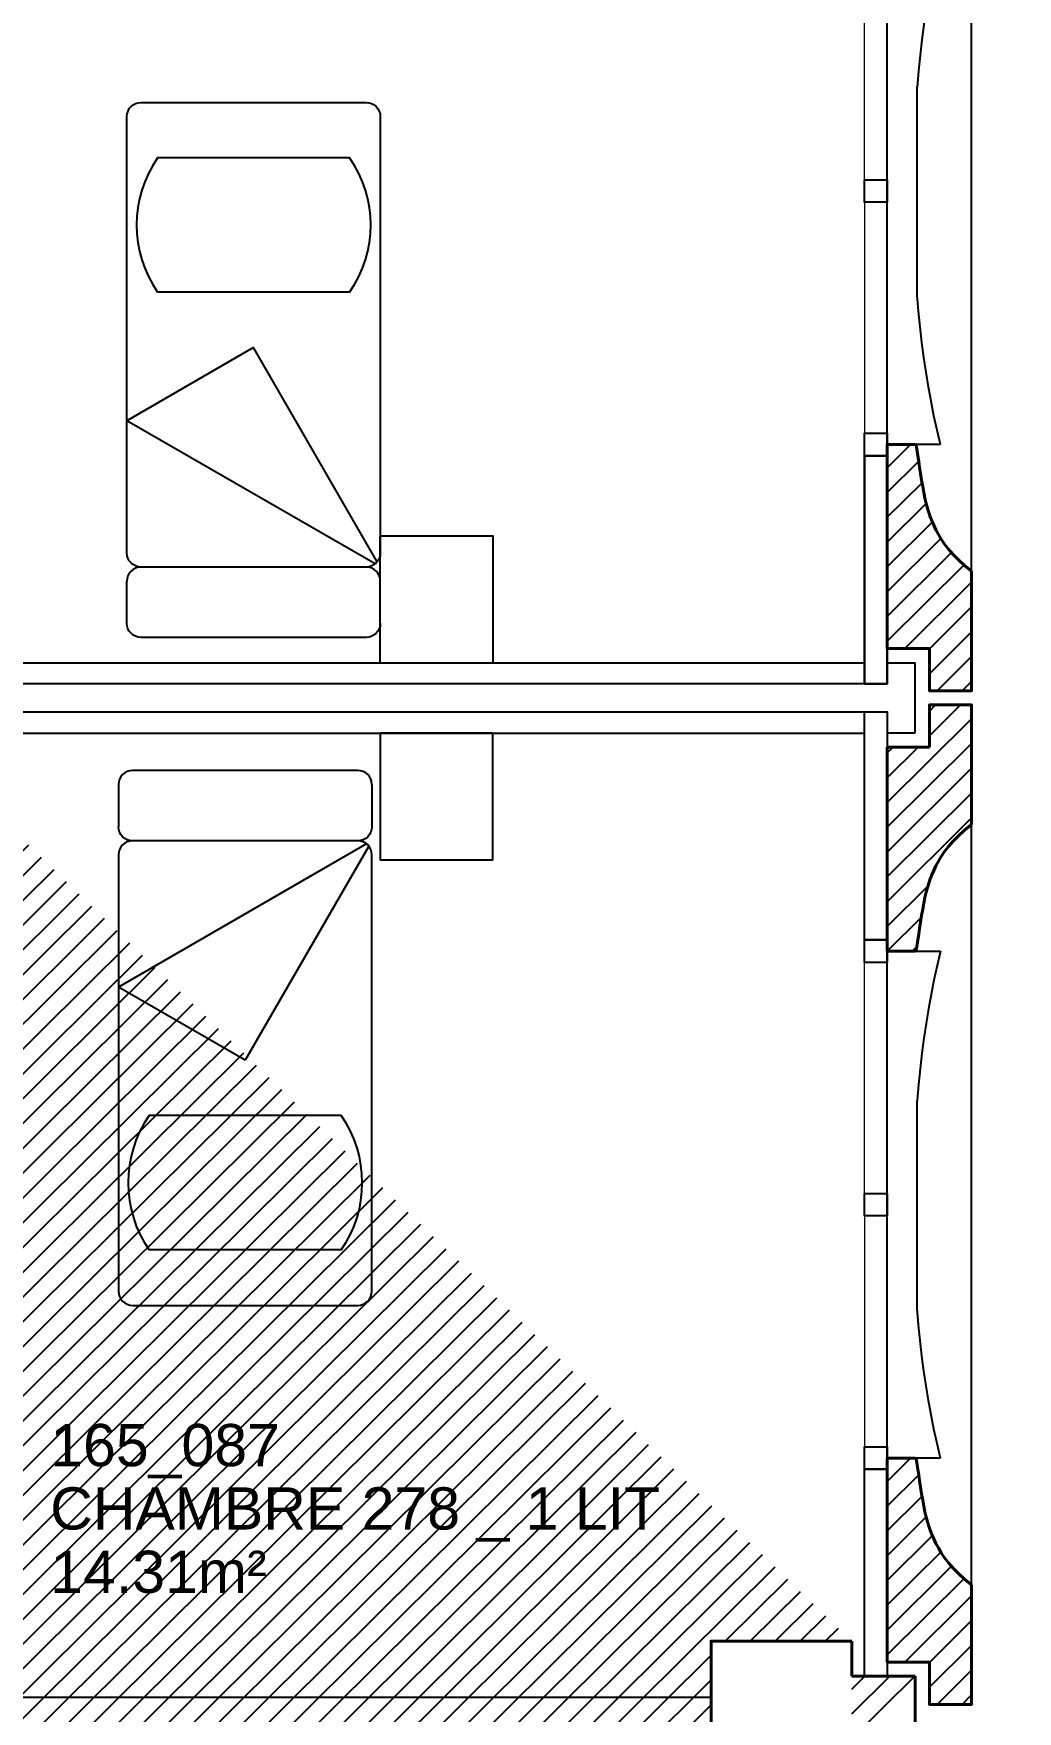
# Model space of a CAD drawing. Header units: millimetres. Extents: x -11 to 211, y -5 to 120.
# Drawn here: x 163.97 to 167.46, y 85.35 to 91.31 of the extents above; entities that cross this region are included whole.
import ezdxf

# ---------------------------------------------------------------- set-up
doc = ezdxf.new("R2010")
doc.units = ezdxf.units.MM
doc.header["$LTSCALE"] = 0.1
doc.header["$MEASUREMENT"] = 0
doc.linetypes.add('CONTINU', pattern=[0])
doc.layers.get('0').update_dxf_attribs({"linetype": 'CONTINUOUS'})
for name, color, linetype in [('400 Lits', 150, 'CONTINUOUS'), ('A_EQMP', 142, 'CONTINUOUS'), ('A_Etiqu_Local', 8, 'CONTINUOUS'), ('A_HACH_STRUC', 7, 'CONTINUOUS'), ('A_MUR_CLOIS', 7, 'CONTINU'), ('A_MURS_ALÈG', 7, 'CONTINU')]:
    doc.layers.add(name, color=color, linetype=linetype)
doc.layers.add('A_CHASS', color=4, linetype='CONTINU', lineweight=0)
doc.layers.add('A_MURS_STRU', color=7, linetype='CONTINU', lineweight=40)
doc.styles.add('Attribut', font='arial.ttf')

# ---------------------------------------------------------------- blocks, each defined once
blk = doc.blocks.new('BROCA2-G683')
at = {"layer": '400 Lits', "linetype": 'Continuous'}
for p, q in [((19.799994, 44.654655), (19.349993, 44.394844)), ((20.239107, 43.894085), (19.799994, 44.654655)), ((20.231138, 43.886116), (19.349993, 44.394844)), ((20.199995, 43.875229), (19.399992, 43.875229)), ((19.349993, 43.675232), (19.349993, 43.825226)), ((20.249994, 43.675232), (20.249994, 43.825226))]:
    blk.add_line(p, q, dxfattribs=at)
for points in [[(19.349993, 43.924957), (19.349993, 45.475227, -0.414213), (19.399992, 45.525227), (20.199995, 45.52523, -0.414214), (20.249995, 45.475227), (20.249994, 43.924957)], [(20.249994, 43.925232, -0.414213), (20.199995, 43.875232), (19.399992, 43.875229, -0.414214), (19.349992, 43.925232)], [(20.249994, 43.825226, 0.414213), (20.199995, 43.875226), (19.399992, 43.875229, 0.414214), (19.349992, 43.825226)], [(20.249994, 43.675232, -0.414213), (20.199995, 43.625232), (19.399992, 43.625229, -0.414214), (19.349992, 43.675232)]]:
    blk.add_lwpolyline(points, format="xyb", dxfattribs=at)
blk = doc.blocks.new('BROCA2-G723')
at = {"layer": '400 Lits', "linetype": 'Continuous'}
for p, q in [((19.349993, 43.325352), (19.349993, 43.175358)), ((20.249994, 43.325352), (20.249994, 43.175358)), ((20.231138, 43.114468), (19.349993, 42.60574)), ((20.199995, 43.125355), (19.399992, 43.125355)), ((20.239107, 43.106499), (19.799994, 42.345928)), ((19.799994, 42.345928), (19.349993, 42.60574))]:
    blk.add_line(p, q, dxfattribs=at)
for points in [[(20.249994, 43.325352, 0.414213), (20.199995, 43.375352), (19.399992, 43.375355, 0.414214), (19.349992, 43.325352)], [(20.249994, 43.175358, -0.414213), (20.199995, 43.125358), (19.399992, 43.125355, -0.414214), (19.349992, 43.175358)], [(20.249994, 43.075352, 0.414213), (20.199995, 43.125352), (19.399992, 43.125355, 0.414214), (19.349992, 43.075352)], [(19.349993, 43.075626), (19.349993, 41.525356, 0.414214), (19.399992, 41.475356), (20.199995, 41.475353, 0.414214), (20.249995, 41.525356), (20.249994, 43.075626)]]:
    blk.add_lwpolyline(points, format="xyb", dxfattribs=at)
blk = doc.blocks.new('A_Etiqu_Local')
at = {"style": 'Attribut', "flags": 1}
for tag, p in [('CODE_HOPITAL', (-0.4463, 1.632)), ('CODE_SITE', (-0.4463, 1.407)), ('CODE_BATIMENT', (-0.4463, 1.182)), ('CODE_SECTEUR', (-0.4463, 0.957)), ('CODE_ETAGE', (-0.4463, 0.732)), ('NOM_NORMALISE', (-0.4463, -0.843)), ('SECTEUR_ACTIVITE', (-0.4463, -1.068)), ('SOUS_SECTEUR_ACTIVITE', (-0.4463, -1.293)), ('VOLUME', (-0.4463, -1.518)), ('SERVICE', (-0.4463, -1.743)), ('CODE_UG', (-0.4463, -1.968)), ('CODE_UA', (-0.4463, -2.193)), ('CODE_POLE', (-0.4463, -2.418)), ('OCCUPANT_EXTERNE', (-0.4463, -2.643)), ('DISPONIBILITE', (-0.4463, -2.868)), ('ACCES_HANDICAPES', (-0.4463, -3.093)), ('NATURE_SOL', (-0.4463, -3.318)), ('RISQUE_LABORATOIRE', (-0.4463, -3.543)), ('AMIANTE', (-0.4463, -3.768))]:
    blk.add_attdef(tag, p, '', height=0.15, dxfattribs=at)
at = {"layer": 'A_Etiqu_Local', "style": 'Attribut'}
for tag, p in [('CODE_PIECE', (-0.4463, 0.282)), ('NOM_USAGE', (-0.4463, 0.057)), ('SURFACE', (-0.4463, -0.168))]:
    blk.add_attdef(tag, p, '', height=0.15, dxfattribs=at)
blk = doc.blocks.new('BROCA2-G904')
at = {"layer": '400 Lits', "linetype": 'Continuous'}
for p, q in [((29.340822, 67.299042), (28.659243, 67.299042)), ((29.340822, 66.821945), (28.659243, 66.821945))]:
    blk.add_line(p, q, dxfattribs=at)
for start, end in [(145.008072, 214.992089), (325.007448, 34.99223)]:
    blk.add_arc((29.000032, 67.060493), 0.415985, start, end, dxfattribs=at)

msp = doc.modelspace()

# ---------------------------------------------------------------- hatches: boundary and pattern name
at = {"layer": 'A_HACH_STRUC'}
h = msp.add_hatch(dxfattribs=at)
h.set_pattern_fill('ANSI31', color=8, scale=0.5, angle=359.76959, style=0)
h.paths.add_polyline_path([(160.0499, 113.8961), (159.5499, 113.8961), (159.5499, 114.3961), (160.0499, 114.3961)])
h.paths.add_polyline_path([(159.2999, 106.6962), (159.2999, 107.1962), (160.0499, 107.1962), (160.0499, 106.6962)])
h.paths.add_polyline_path([(167.2499, 106.6962), (166.7499, 106.6962), (166.7499, 107.1962), (167.2499, 107.1962)])
h.paths.add_polyline_path([(152.8499, 77.8962), (152.3499, 77.8962), (152.3499, 78.3962), (152.8499, 78.3962)])
h.paths.add_polyline_path([(159.5499, 77.8962), (159.3999, 77.8962), (159.3999, 78.3962), (160.0499, 78.3962), (160.0499, 77.8962)], flags=16)
h.paths.add_polyline_path([(174.4499, 107.1962), (174.4499, 106.6962), (173.9499, 106.6962), (173.9499, 107.1962)])
h.paths.add_polyline_path([(174.4499, 99.9962), (173.9499, 99.9962), (173.9499, 99.4962), (174.4499, 99.4962)])
h.paths.add_polyline_path([(159.4501, 92.3962), (159.4501, 92.6462), (160.1999, 92.6462), (160.1999, 92.3962)], flags=17)
h.paths.add_polyline_path([(159.4501, 92.3962), (159.4501, 92.6462)], flags=16)
h.paths.add_polyline_path([(159.4501, 92.9462), (159.4501, 92.6962)], flags=16)
h.paths.add_polyline_path([(159.4501, 92.9462), (159.4501, 92.6962), (160.1999, 92.6962), (160.1999, 92.9462)], flags=17)
h.paths.add_polyline_path([(160.0499, 85.5962), (160.0499, 85.0962), (159.5499, 85.0962), (159.5499, 85.5962)], flags=17)
h.paths.add_polyline_path([(152.8499, 85.5962), (152.8499, 85.0962), (152.3499, 85.0962), (152.3499, 85.5962)])
h.paths.add_polyline_path([(145.9999, 85.5962), (145.9999, 85.0962), (145.4999, 85.0962), (145.4999, 85.5962)])
h.paths.add_polyline_path([(145.9999, 78.3962), (145.9999, 77.8962), (145.4999, 77.8962), (145.4999, 78.3962)])
edge = h.paths.add_edge_path()
edge.add_line((166.3748, 85.3966), (166.3748, 85.2962))
edge.add_line((166.3748, 78.1965), (166.3748, 78.0962))
edge.add_line((167.0998, 85.2217), (167.0998, 85.4714))
edge.add_line((166.8749, 85.0963), (166.8749, 85.2217))
edge.add_line((167.0998, 85.2217), (166.8749, 85.2217))
edge.add_line((167.0998, 85.4714), (166.8749, 85.4714))
edge.add_line((166.8749, 85.5962), (166.8749, 85.4714))
edge.add_line((166.8749, 85.0962), (166.3748, 85.0962))
edge.add_line((166.3748, 85.0962), (166.3748, 85.2962))
edge.add_line((166.3748, 85.3966), (166.3748, 85.5962))
edge.add_line((166.3748, 85.5962), (166.8749, 85.5962))
edge.add_line((152.3749, 99.6216), (152.3749, 99.8713))
edge.add_line((152.3749, 99.6216), (152.5999, 99.6216))
edge.add_line((152.3749, 99.8713), (152.5999, 99.8713))
edge.add_line((152.5999, 99.9962), (152.5999, 99.8713))
edge.add_line((153.0999, 99.7965), (153.0999, 99.9962))
edge.add_line((153.0999, 99.9962), (152.5999, 99.9962))
edge.add_line((152.5999, 99.4962), (152.5999, 99.6216))
edge.add_line((152.5999, 99.4962), (153.0999, 99.4962))
edge.add_line((153.0999, 99.4962), (153.0999, 99.7965))
edge.add_line((167.0998, 78.0217), (167.0998, 78.2714))
edge.add_line((166.8749, 77.8962), (166.8749, 78.0217))
edge.add_line((167.0998, 78.0217), (166.8749, 78.0217))
edge.add_line((167.0998, 78.2714), (166.8749, 78.2714))
edge.add_line((166.8749, 78.3962), (166.8749, 78.2714))
edge.add_line((166.8749, 77.8962), (166.3748, 77.8962))
edge.add_line((166.3748, 77.8962), (166.3748, 78.0962))
edge.add_line((166.3748, 78.1965), (166.3748, 78.3962))
edge.add_line((166.3748, 78.3962), (166.8749, 78.3962))
h = msp.add_hatch(dxfattribs=at)
h.set_pattern_fill('ANSI31', color=8, scale=0.5, angle=359.76959, style=0)
h.set_pattern_definition([(44.7696, (166.99984, 88.971567), (-0.044016, 0.0443715), [])])
h.paths.add_polyline_path([(167.2999, 89.3966), (167.275, 89.4169), (167.2532, 89.4367), (167.2343, 89.4559), (167.218, 89.4745), (167.2039, 89.4926), (167.1919, 89.5102), (167.1817, 89.5271), (167.173, 89.5436), (167.1654, 89.5595), (167.1589, 89.5749), (167.1558, 89.5824), (167.153, 89.5899), (167.1503, 89.5973), (167.1477, 89.6048), (167.1452, 89.6125), (167.1428, 89.6204), (167.1406, 89.6285), (167.1384, 89.637), (167.1362, 89.6459), (167.1341, 89.6553), (167.13, 89.6756), (167.126, 89.6973), (167.1222, 89.72), (167.1187, 89.7428), (167.1153, 89.7652), (167.1122, 89.7864), (167.1093, 89.8058), (167.1068, 89.8228), (167.1045, 89.8366), (167.1027, 89.8466), (166.9998, 89.8466), (166.9998, 89.1215), (167.1499, 89.1215), (167.1499, 88.9716), (167.2999, 88.9716)])
h = msp.add_hatch(dxfattribs=at)
h.set_pattern_fill('ANSI31', color=8, scale=0.5, angle=359.76959, style=0)
h.set_pattern_definition([(44.7696, (166.99984, 88.046564), (-0.044016, 0.0443715), [])])
h.paths.add_polyline_path([(167.2999, 88.9216), (167.1499, 88.9216), (167.1499, 88.7717), (166.9998, 88.7717), (166.9998, 88.0466), (167.0998, 88.0466), (167.1027, 88.0466), (167.1045, 88.0565), (167.1068, 88.0703), (167.1093, 88.0873), (167.1122, 88.1067), (167.1153, 88.1279), (167.1187, 88.1503), (167.1222, 88.1731), (167.126, 88.1958), (167.13, 88.2176), (167.1341, 88.2378), (167.1362, 88.2472), (167.1384, 88.2561), (167.1406, 88.2646), (167.1428, 88.2728), (167.1452, 88.2806), (167.1477, 88.2883), (167.1503, 88.2958), (167.153, 88.3033), (167.1558, 88.3107), (167.1589, 88.3182), (167.1654, 88.3336), (167.173, 88.3495), (167.1817, 88.366), (167.1919, 88.383), (167.2039, 88.4005), (167.218, 88.4186), (167.2343, 88.4372), (167.2532, 88.4565), (167.275, 88.4762), (167.2999, 88.4966)])
h = msp.add_hatch(dxfattribs=at)
h.set_pattern_fill('ANSI31', color=8, scale=0.5, angle=359.76959, style=0)
h.set_pattern_definition([(44.7696, (166.99984, 85.37156), (-0.044016, 0.0443715), [])])
h.paths.add_polyline_path([(167.2343, 85.8559), (167.218, 85.8745), (167.2039, 85.8926), (167.1919, 85.9101), (167.1817, 85.9271), (167.173, 85.9436), (167.1654, 85.9595), (167.1589, 85.9749), (167.1558, 85.9824), (167.153, 85.9899), (167.1503, 85.9973), (167.1477, 86.0048), (167.1452, 86.0125), (167.1428, 86.0204), (167.1406, 86.0285), (167.1384, 86.037), (167.1362, 86.0459), (167.1341, 86.0553), (167.13, 86.0755), (167.126, 86.0973), (167.1222, 86.12), (167.1187, 86.1428), (167.1153, 86.1652), (167.1122, 86.1864), (167.1093, 86.2058), (167.1068, 86.2228), (167.1045, 86.2366), (167.1027, 86.2466), (166.9998, 86.2466), (166.9998, 86.2066), (166.9998, 86.2066), (166.9998, 85.5215), (167.1499, 85.5215), (167.1499, 85.3716), (167.2999, 85.3716), (167.2999, 85.7966), (167.275, 85.8169), (167.2532, 85.8367)])

# ---------------------------------------------------------------- linework, layer by layer
at = {"layer": 'A_CHASS', "color": 8, "linetype": 'Continuous'}
for p, q in [((166.9198, 90.7866), (166.9198, 91.6066)), ((166.9998, 91.6066), (166.9998, 90.7866)), ((167.0998, 89.8466), (166.9998, 89.8466)), ((166.9198, 87.1866), (166.9198, 88.0066)), ((166.9998, 88.0066), (166.9998, 87.1866))]:
    msp.add_line(p, q, dxfattribs=at)
at = {"layer": 'A_CHASS', "color": 8}
for p, q in [((166.9198, 90.7066), (166.9198, 89.8866)), ((166.9998, 90.7066), (166.9998, 89.8866)), ((166.9198, 87.1066), (166.9198, 86.2866)), ((166.9998, 87.1066), (166.9998, 86.2866))]:
    msp.add_line(p, q, dxfattribs=at)
at = {"layer": 'A_EQMP', "color": 8, "linetype": 'Continuous'}
for p, q in [((163.7299, 89.0714), (166.9198, 89.0714)), ((163.7299, 88.821), (166.9198, 88.821))]:
    msp.add_line(p, q, dxfattribs=at)
msp.add_lwpolyline([(165.1999, 89.0714), (165.1999, 89.5214), (165.5999, 89.5214), (165.5999, 89.0714)], dxfattribs=at)
msp.add_lwpolyline([(165.1999, 88.8215), (165.1999, 88.3715), (165.5999, 88.3715), (165.5999, 88.8215)], close=True, dxfattribs=at)
at = {"layer": 'A_MUR_CLOIS', "color": 8, "linetype": 'Continuous'}
for p, q in [((166.9998, 88.9967), (166.9998, 89.0714)), ((166.9998, 89.0714), (167.0998, 89.0714)), ((167.0998, 88.8217), (167.0998, 89.0714)), ((166.9998, 88.9965), (163.2799, 88.9965)), ((163.2799, 88.8965), (166.9998, 88.8965)), ((166.9998, 88.8967), (166.9998, 88.8217)), ((166.9998, 88.8217), (167.0998, 88.8217)), ((166.3748, 85.3966), (162.0499, 85.3966))]:
    msp.add_line(p, q, dxfattribs=at)
for points in [[(166.9998, 90.7066), (166.9198, 90.7066), (166.9198, 90.7866), (166.9998, 90.7866)], [(166.9998, 89.8066), (166.9198, 89.8066), (166.9198, 89.8866), (166.9998, 89.8866)], [(166.9998, 88.0066), (166.9198, 88.0066), (166.9198, 88.0866), (166.9998, 88.0866)], [(166.9998, 87.1066), (166.9198, 87.1066), (166.9198, 87.1866), (166.9998, 87.1866)], [(166.9998, 86.2066), (166.9198, 86.2066), (166.9198, 86.2866), (166.9998, 86.2866)]]:
    msp.add_lwpolyline(points, close=True, dxfattribs=at)
at = {"layer": 'A_MUR_CLOIS', "color": 8}
for points in [[(166.9198, 89.8066), (166.9198, 88.9966), (166.9998, 88.9966), (166.9998, 89.8066)], [(166.9198, 88.9967), (166.9198, 89.8066), (166.9998, 89.8066), (166.9998, 88.9967)]]:
    msp.add_lwpolyline(points, dxfattribs=at)
for points in [[(166.9998, 88.0866), (166.9198, 88.0866), (166.9198, 88.8966), (166.9998, 88.8966)], [(166.9998, 85.4714), (166.9198, 85.4714), (166.9198, 86.2066), (166.9998, 86.2066)]]:
    msp.add_lwpolyline(points, close=True, dxfattribs=at)
at = {"layer": 'A_MURS_ALÈG', "color": 8, "ltscale": 200}
for p, q in [((167.2999, 89.3966), (167.2999, 92.0966)), ((167.1064, 90.3772), (167.1064, 91.116)), ((167.2999, 85.7966), (167.2999, 88.4966)), ((167.1064, 86.7772), (167.1064, 87.516))]:
    msp.add_line(p, q, dxfattribs=at)
for points in [[(167.1898, 89.8466), (166.9998, 89.8466), (166.9998, 91.6466), (167.1898, 91.6466)], [(167.1898, 91.6466), (167.1774, 91.5954), (167.166, 91.5444), (167.1557, 91.4933), (167.1463, 91.4419), (167.1378, 91.3901), (167.1302, 91.3375), (167.1233, 91.284), (167.1171, 91.2294), (167.1115, 91.1735), (167.1064, 91.116)], [(167.1898, 89.8466), (167.1774, 89.8977), (167.166, 89.9487), (167.1557, 89.9998), (167.1463, 90.0512), (167.1378, 90.1031), (167.1302, 90.1556), (167.1233, 90.2091), (167.1171, 90.2637), (167.1115, 90.3197), (167.1064, 90.3772)], [(167.1898, 86.2466), (166.9998, 86.2466), (166.9998, 88.0466), (167.1898, 88.0466)], [(167.1898, 88.0466), (167.1774, 87.9954), (167.166, 87.9444), (167.1557, 87.8933), (167.1463, 87.8419), (167.1378, 87.7901), (167.1302, 87.7375), (167.1233, 87.684), (167.1171, 87.6294), (167.1115, 87.5735), (167.1064, 87.516)], [(167.1898, 86.2466), (167.1774, 86.2977), (167.166, 86.3487), (167.1557, 86.3998), (167.1463, 86.4512), (167.1378, 86.5031), (167.1302, 86.5556), (167.1233, 86.6091), (167.1171, 86.6637), (167.1115, 86.7197), (167.1064, 86.7772)]]:
    msp.add_lwpolyline(points, dxfattribs=at)
at = {"layer": 'A_MURS_STRU', "color": 8, "linetype": 'Continuous'}
for p, q in [((166.9998, 89.8466), (166.9998, 89.1215)), ((167.1499, 89.1215), (166.9998, 89.1215)), ((167.1499, 88.7717), (166.9998, 88.7717)), ((166.9998, 88.0466), (166.9998, 88.7717)), ((167.0998, 88.0466), (166.9998, 88.0466)), ((166.9998, 86.2466), (166.9998, 85.5215)), ((167.0998, 86.2466), (166.9998, 86.2466)), ((166.8749, 85.5962), (166.8749, 85.4714)), ((167.1499, 85.5215), (166.9998, 85.5215)), ((167.0998, 85.4714), (166.8749, 85.4714)), ((167.0998, 85.2217), (167.0998, 85.4714))]:
    msp.add_line(p, q, dxfattribs=at)
at = {"layer": 'A_MURS_STRU', "color": 8}
for p, q in [((167.0998, 89.8466), (166.9998, 89.8466)), ((166.9998, 89.8466), (166.9998, 89.1215)), ((166.9998, 86.2466), (166.9998, 85.5215))]:
    msp.add_line(p, q, dxfattribs=at)
at = {"layer": 'A_MURS_STRU', "color": 8, "linetype": 'Continuous'}
for points in [[(167.2999, 89.3966), (167.275, 89.4169), (167.2532, 89.4367), (167.2343, 89.4559), (167.218, 89.4745), (167.2039, 89.4926), (167.1919, 89.5102), (167.1817, 89.5271), (167.173, 89.5436), (167.1654, 89.5595), (167.1589, 89.5749), (167.1589, 89.5749), (167.1558, 89.5824), (167.153, 89.5899), (167.1503, 89.5973), (167.1477, 89.6048), (167.1452, 89.6125), (167.1428, 89.6204), (167.1406, 89.6285), (167.1384, 89.637), (167.1362, 89.6459), (167.1341, 89.6553), (167.1341, 89.6553), (167.13, 89.6756), (167.126, 89.6973), (167.1222, 89.72), (167.1187, 89.7428), (167.1153, 89.7652), (167.1122, 89.7864), (167.1093, 89.8058), (167.1068, 89.8228), (167.1045, 89.8366), (167.1027, 89.8467)], [(167.1499, 89.1215), (167.1499, 88.9716), (167.2999, 88.9716), (167.2999, 89.3966)], [(167.1499, 88.7717), (167.1499, 88.9216), (167.2999, 88.9216), (167.2999, 88.4966)], [(167.2999, 88.4966), (167.275, 88.4762), (167.2532, 88.4565), (167.2343, 88.4372), (167.218, 88.4186), (167.2039, 88.4005), (167.1919, 88.383), (167.1817, 88.366), (167.173, 88.3495), (167.1654, 88.3336), (167.1589, 88.3182), (167.1589, 88.3182), (167.1558, 88.3107), (167.153, 88.3033), (167.1503, 88.2958), (167.1477, 88.2883), (167.1452, 88.2806), (167.1428, 88.2728), (167.1406, 88.2646), (167.1384, 88.2561), (167.1362, 88.2472), (167.1341, 88.2378), (167.1341, 88.2378), (167.13, 88.2176), (167.126, 88.1958), (167.1222, 88.1731), (167.1187, 88.1503), (167.1153, 88.1279), (167.1122, 88.1067), (167.1093, 88.0873), (167.1068, 88.0703), (167.1045, 88.0565), (167.1027, 88.0465)], [(167.2999, 85.7966), (167.275, 85.8169), (167.2532, 85.8367), (167.2343, 85.8559), (167.218, 85.8745), (167.2039, 85.8926), (167.1919, 85.9101), (167.1817, 85.9271), (167.173, 85.9436), (167.1654, 85.9595), (167.1589, 85.9749), (167.1589, 85.9749), (167.1558, 85.9824), (167.153, 85.9899), (167.1503, 85.9973), (167.1477, 86.0048), (167.1452, 86.0125), (167.1428, 86.0204), (167.1406, 86.0285), (167.1384, 86.037), (167.1362, 86.0459), (167.1341, 86.0553), (167.1341, 86.0553), (167.13, 86.0755), (167.126, 86.0973), (167.1222, 86.12), (167.1187, 86.1428), (167.1153, 86.1652), (167.1122, 86.1864), (167.1093, 86.2058), (167.1068, 86.2228), (167.1045, 86.2366), (167.1027, 86.2466)], [(167.1499, 85.5215), (167.1499, 85.3716), (167.2999, 85.3716), (167.2999, 85.7966)], [(166.3748, 85.0962), (166.3748, 85.5962), (166.8749, 85.5962)]]:
    msp.add_lwpolyline(points, dxfattribs=at)

# ---------------------------------------------------------------- block references
at = {"layer": 'A_EQMP', "color": 8}
for name, p in [('BROCA2-G683', (144.9499, 45.536)), ('BROCA2-G904', (135.7498, 23.5655)), ('BROCA2-G723', (144.9199, 45.3135)), ('BROCA2-G904', (135.7199, 20.1637))]:
    msp.add_blockref(name, p, dxfattribs=at)
at = {"layer": 'A_Etiqu_Local', "color": 8}
ref = msp.add_blockref('A_Etiqu_Local', (164.474, 85.9355), dxfattribs=at)
ref.add_attrib('CODE_PIECE', '165_087', (164.0276, 86.2175), dxfattribs={"height": 0.15, "style": 'Attribut'})
ref.add_attrib('NOM_USAGE', 'CHAMBRE 278 _ 1 LIT', (164.0276, 85.9925), dxfattribs={"height": 0.15, "style": 'Attribut'})
ref.add_attrib('SURFACE', '14.31m²', (164.0276, 85.7675), dxfattribs={"height": 0.15, "style": 'Attribut'})

doc.saveas('drawing.dxf')
